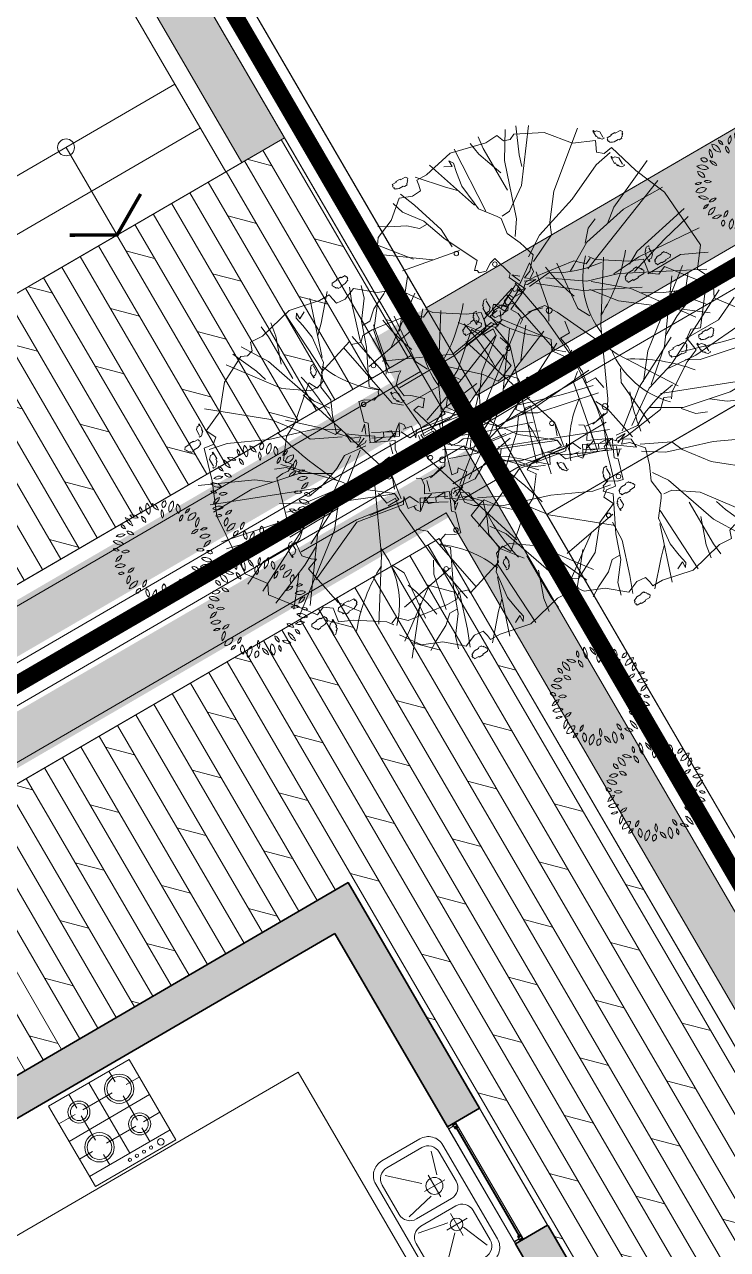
# Model space of a CAD drawing. Header units: millimetres. Extents: x 567980 to 569372, y 2065777 to 2066674.
# Drawn here: x 568908.34 to 568912.49, y 2066302.29 to 2066309.54 of the extents above; entities that cross this region are included whole.
import ezdxf

# ---------------------------------------------------------------- set-up
doc = ezdxf.new("R2010")
doc.units = ezdxf.units.MM
doc.linetypes.add('CENTER', pattern=[3, 1.5, -0.5, 0.5, -0.5])
for name, color, linetype, lineweight in [('A-DIM', 251, 'Continuous', 15), ('A-HATCH', 251, 'Continuous', 5), ('A-TUONG', 255, 'Continuous', 35), ('boDnv', 54, 'Continuous', 25), ('E- CHU THICH', 162, 'Continuous', 13), ('E- RANH GIOI', 1, 'CENTER', 13), ('E- THAY', 9, 'Continuous', 20), ('E-Manh', 251, 'Continuous', 13), ('i_Cay', 114, 'Continuous', 13), ('i_Hatch', 250, 'Continuous', 13), ('i_ThietBi', 32, 'Continuous', 13), ('LD-CUA', 146, 'Continuous', 13), ('LD-THAY', 9, 'Continuous', 13)]:
    doc.layers.add(name, color=color, linetype=linetype, lineweight=lineweight)
doc.layers.add('ChiaLo', color=128, linetype='CENTER')
doc.layers.add('loKBT', color=42, linetype='Continuous')
pattern_1 = [(30.190698325, (726719.176714, 2040138.437115), (0.022953778313, 0.086819491251), [0.03175, -0.09525]), (120.190698325, (726719.19842, 2040138.43138), (-0.086819491251, 0.022953778313), [0.03175, -0.09525])]

# ---------------------------------------------------------------- blocks, each defined once
blk = doc.blocks.new('NEN')
at = {"layer": 'ChiaLo', "ltscale": 5}
for points in [[(223.5504, -81.784), (203.4352, -47.2097)], [(103.1772, -128.6781), (226.5941, -56.8745)]]:
    blk.add_lwpolyline(points, dxfattribs=at)
at = {"layer": 'loKBT'}
for points in [[(226.5941, -56.8745), (219.8664, -43.4232), (213.308, -41.4657), (203.4352, -47.2097), (213.4928, -64.4968)], [(203.4352, -47.2097), (192.6307, -53.4957), (202.6883, -70.7828), (213.4928, -64.4968)], [(226.5941, -56.8745), (213.4928, -64.4968), (223.5504, -81.784), (231.2365, -77.3122), (233.3217, -70.3259)], [(213.4928, -64.4968), (202.6883, -70.7828), (212.7459, -88.0699), (223.5504, -81.784)]]:
    blk.add_lwpolyline(points, close=True, dxfattribs=at)
blk = doc.blocks.new('A$C395E768C')
at = {"layer": 'i_ThietBi'}
for p, q in [((-125, -65.8), (-125, 0)), ((0, -438.6), (0, 0)), ((125, -85.5), (125, 0)), ((-168.9, -109.6), (-250, -109.6)), ((100.9, -109.6), (-81.1, -109.6)), ((149.1, -109.6), (250, -109.6)), ((-125, -304.8), (-125, -153.5)), ((125, -285.1), (125, -133.8)), ((-250, -219.3), (250, -219.3)), ((-149.1, -328.9), (-250, -328.9)), ((-100.9, -328.9), (81.1, -328.9)), ((168.9, -328.9), (250, -328.9)), ((-125, -353.1), (-125, -438.6)), ((125, -372.8), (125, -438.6)), ((-250, -438.6), (250, -438.6))]:
    blk.add_line(p, q, dxfattribs=at)
blk.add_lwpolyline([(250, -500), (250, 0), (-250, 0), (-250, -500)], close=True, dxfattribs=at)
for centre, radius in [((-125, -109.6), 78.9), ((-125, -109.6), 65.8), ((125, -109.6), 59.2), ((125, -109.6), 46.1), ((125, -328.9), 78.9), ((125, -328.9), 65.8), ((-125, -328.9), 59.2), ((-125, -328.9), 46.1), ((-175.4, -469.3), 17.5), ((-114, -469.3), 8.77), ((-70.2, -469.3), 8.77), ((-26.3, -469.3), 8.77), ((17.5, -469.3), 8.77)]:
    blk.add_circle(centre, radius, dxfattribs=at)
blk = doc.blocks.new('CR')
at = {"layer": 'i_ThietBi', "ltscale": 0.5}
for p, q in [((7158371.4, 838004.4), (7158534.4, 837855.4)), ((7158637.4, 837855.4), (7158679.4, 837993.4)), ((7158592.4, 837879.4), (7158592.4, 837729.4)), ((7158371.4, 837721.4), (7158545.4, 837763.4)), ((7158525.4, 837805.4), (7158664.4, 837805.4)), ((7158550.4, 837577.4), (7158368.4, 837611.4)), ((7158591.4, 837616.4), (7158591.4, 837466.4)), ((7158524.4, 837542.4), (7158663.4, 837542.4)), ((7158556.4, 837505.4), (7158379.4, 837322.4)), ((7158618.4, 837507.4), (7158685.4, 837345.4))]:
    blk.add_line(p, q, dxfattribs=at)
for points in [[(7158297.4, 837989.4), (7158297.4, 837347, 0.414214), (7158397.4, 837247), (7158657.4, 837247, 0.414214), (7158757.4, 837347), (7158757.4, 837989.4, 0.414214), (7158657.4, 838089.4), (7158397.4, 838089.4, 0.414214)], [(7158327.4, 837964.4), (7158327.4, 837764.4, 0.414214), (7158402.4, 837689.4), (7158642.4, 837689.4, 0.414214), (7158717.4, 837764.4), (7158717.4, 837964.4, 0.414214), (7158642.4, 838039.4), (7158402.4, 838039.4, 0.414214)], [(7158327.4, 837564.4, -0.414214), (7158402.4, 837639.4), (7158642.4, 837639.4, -0.414214), (7158717.4, 837564.4), (7158717.4, 837364.4, -0.414214), (7158642.4, 837289.4), (7158402.4, 837289.4, -0.414214), (7158327.4, 837364.4)]]:
    blk.add_lwpolyline(points, format="xyb", close=True, dxfattribs=at)
for centre, radius in [((7158592.4, 837805.4), 50), ((7158591.4, 837542.4), 37.5)]:
    blk.add_circle(centre, radius, dxfattribs=at)
blk = doc.blocks.new('SFFSF')
h = blk.add_hatch(color=250)
h.paths.add_polyline_path([(339646.8, 104917.2), (339646.8, 104891.8), (339678.5, 104891.8), (339678.5, 104898.5), (339675.3, 104898.5, 1), (339675.3, 104897.3), (339677.3, 104897.3), (339677.3, 104893), (339663.4, 104893), (339663.4, 104916), (339677.3, 104916), (339677.3, 104911.7), (339675.3, 104911.7, 1), (339675.3, 104910.5), (339678.5, 104910.5), (339678.5, 104917.2)])
h.paths.add_polyline_path([(339648, 104916), (339662.2, 104916), (339662.2, 104893), (339648, 104893)], flags=16)
blk.add_lwpolyline([(339663.4, 104893), (339663.4, 104916), (339677.3, 104916), (339677.3, 104911.7), (339675.3, 104911.7, 1), (339675.3, 104910.5), (339678.5, 104910.5), (339678.5, 104917.2), (339646.8, 104917.2), (339646.8, 104891.8), (339678.5, 104891.8), (339678.5, 104898.5), (339675.3, 104898.5, 1), (339675.3, 104897.3), (339677.3, 104897.3), (339677.3, 104893)], format="xyb", close=True)
blk.add_lwpolyline([(339662.2, 104893), (339662.2, 104916), (339648, 104916), (339648, 104893)], close=True)
blk = doc.blocks.new('DDDDA')
blk.add_hatch(color=250).paths.add_polyline_path([(339343.8, 104970.9), (339343.8, 104969.3), (339332.6, 104969.3), (339332.6, 104958.1), (339343.8, 104958.1), (339343.8, 104956.6, 0.240391), (339346.5, 104960.7), (339335.6, 104960.7), (339335.6, 104966.7), (339346.5, 104966.7, 0.240391)])
blk.add_lwpolyline([(339343.8, 104970.9), (339343.8, 104969.3), (339332.6, 104969.3), (339332.6, 104958.1), (339343.8, 104958.1), (339343.8, 104956.6, 0.240391), (339346.5, 104960.7), (339335.6, 104960.7), (339335.6, 104966.7), (339346.5, 104966.7, 0.240391)], format="xyb", close=True)
blk = doc.blocks.new('*U496')
for points in [[(22.1, 21.5), (0, 21.5), (0, 27.7), (1.2, 27.7), (1.2, 22.7), (17.8, 22.7), (17.8, 63.1), (8.9, 63.1), (8.9, 71.6), (5.1, 74.3), (5.1, 83.1), (8.9, 85.8), (8.9, 93.1), (1.2, 93.1), (1.2, 89.3), (0, 89.3), (0, 94.3), (10.1, 94.3), (10.1, 93.1), (10.1, 91.1), (10.1, 82.5), (8.9, 82.5), (8.9, 84.3), (6.3, 82.5), (6.3, 74.9), (8.9, 73.1), (8.9, 74.9), (10.1, 74.9), (10.1, 64.3), (19, 64.3), (19, 22.7), (22.1, 22.7)], [(1044.6, 21.5), (1066.7, 21.5), (1066.7, 27.7), (1065.5, 27.7), (1065.5, 22.7), (1048.9, 22.7), (1048.9, 63.1), (1057.8, 63.1), (1057.8, 71.6), (1061.6, 74.3), (1061.6, 83.1), (1057.8, 85.8), (1057.8, 93.1), (1065.5, 93.1), (1065.5, 89.3), (1066.7, 89.3), (1066.7, 94.3), (1056.6, 94.3), (1056.6, 93.1), (1056.6, 91.1), (1056.6, 82.5), (1057.8, 82.5), (1057.8, 84.3), (1060.4, 82.5), (1060.4, 74.9), (1057.8, 73.1), (1057.8, 74.9), (1056.6, 74.9), (1056.6, 64.3), (1047.7, 64.3), (1047.7, 22.7), (1044.6, 22.7)]]:
    blk.add_hatch(color=250).paths.add_polyline_path(points)
for p, q in [((10.1, 94.3), (1056.6, 94.3)), ((22.1, 21.5), (1044.6, 21.5))]:
    blk.add_line(p, q)
for points in [[(8.9, 93.1), (8.9, 85.8), (5.1, 83.1), (5.1, 74.3), (8.9, 71.6), (8.9, 63.1), (17.8, 63.1), (17.8, 22.7), (1.2, 22.7), (1.2, 27.7), (0, 27.7), (0, 21.5), (22.1, 21.5), (22.1, 22.7), (19, 22.7), (19, 64.3), (10.1, 64.3), (10.1, 74.9), (8.9, 74.9), (8.9, 73.1), (6.3, 74.9), (6.3, 82.5), (8.9, 84.3), (8.9, 82.5), (10.1, 82.5), (10.1, 93.1), (10.1, 93.1), (10.1, 94.3), (0, 94.3), (0, 89.3), (1.2, 89.3), (1.2, 93.1), (8.9, 93.1)], [(1057.8, 93.1), (1057.8, 85.8), (1061.6, 83.1), (1061.6, 74.3), (1057.8, 71.6), (1057.8, 63.1), (1048.9, 63.1), (1048.9, 22.7), (1065.5, 22.7), (1065.5, 27.7), (1066.7, 27.7), (1066.7, 21.5), (1044.6, 21.5), (1044.6, 22.7), (1047.7, 22.7), (1047.7, 64.3), (1056.6, 64.3), (1056.6, 74.9), (1057.8, 74.9), (1057.8, 73.1), (1060.4, 74.9), (1060.4, 82.5), (1057.8, 84.3), (1057.8, 82.5), (1056.6, 82.5), (1056.6, 93.1), (1056.6, 93.1), (1056.6, 94.3), (1066.7, 94.3), (1066.7, 89.3), (1065.5, 89.3), (1065.5, 93.1), (1057.8, 93.1)]]:
    blk.add_lwpolyline(points)
blk.add_lwpolyline([(1030.7, 75.7), (36, 75.7), (36, 81.7), (1030.7, 81.7)], close=True)
at = {"xscale": -1, "rotation": 180}
blk.add_blockref('SFFSF', (-339634.7, 104983.2), dxfattribs=at)
blk.add_blockref('DDDDA', (-339299.6, -104885))
at = {"xscale": -1}
blk.add_blockref('DDDDA', (340366.2, -104885), dxfattribs=at)
at = {"rotation": 180}
blk.add_blockref('SFFSF', (340701.3, 104983.2), dxfattribs=at)
blk = doc.blocks.new('TANG 1 BT1')
at = {"layer": 'A-HATCH'}
h = blk.add_hatch(color=256, dxfattribs=at)
h.dxf.hatch_style = 1
h.paths.add_polyline_path([(7158834.4, 839216.9), (7158834.4, 837891.9), (7159054.4, 837891.9), (7159054.4, 839436.9), (7153914.4, 839436.9), (7153914.4, 839216.9)])
h.paths.add_polyline_path([(7150554.4, 839436.9), (7150554.3, 838368.7), (7150774.3, 838368.7), (7150774.4, 839216.9), (7151514.4, 839216.9), (7151514.4, 839436.9)])
h.paths.add_polyline_path([(7150774.3, 836568.7), (7150554.3, 836568.7), (7150554.4, 835616.9), (7151104.3, 835616.9), (7151104.3, 835319.5), (7151324.3, 835319.5), (7151324.3, 835616.9), (7152824.3, 835616.9), (7152824.3, 833426.9), (7152714.3, 833426.9), (7152714.3, 833316.9), (7152934.3, 833316.9), (7152934.3, 835726.9), (7150774.4, 835726.9)])
h.paths.add_polyline_path([(7151324.3, 834519.5), (7151104.3, 834519.5), (7151104.3, 832826.9), (7151324.3, 832826.9), (7151324.3, 833316.9), (7151914.3, 833316.9), (7151914.3, 833426.9), (7151324.3, 833426.9)])
h.paths.add_polyline_path([(7158834.4, 835616.9), (7158834.4, 834616.9), (7159054.4, 834616.9), (7159054.4, 835946.9), (7159054.4, 837091.9), (7158834.4, 837091.9), (7158834.4, 836041.9), (7158234.4, 836041.9), (7158234.4, 835726.9), (7156074.4, 835726.9), (7156074.4, 835616.9)])
h.paths.add_polyline_path([(7158834.4, 835726.9), (7158289.4, 835726.9), (7158289.4, 835986.9), (7158834.4, 835986.9)], flags=16)
h.paths.add_polyline_path([(7158434.4, 831596.9), (7158434.4, 831391.9), (7158834.4, 831391.9), (7158834.4, 827616.9), (7158354.3, 827616.9), (7158354.3, 827396.9), (7159054.4, 827396.9), (7159054.4, 832816.9), (7158834.4, 832816.9), (7158834.4, 831816.9), (7156074.4, 831816.9), (7156074.4, 831596.9)])
h.paths.add_polyline_path([(7158834.4, 831596.9), (7158834.4, 831446.9), (7158489.4, 831446.9), (7158489.4, 831596.9)], flags=16)
h.paths.add_polyline_path([(7152934.3, 831706.9), (7152934.3, 831816.9), (7151324.3, 831816.9), (7151324.3, 831926.9), (7151104.3, 831926.9), (7151104.3, 831816.9), (7150554.4, 831816.9), (7150554.4, 830866.9), (7150774.4, 830866.9), (7150774.4, 831706.9)])
h.paths.add_polyline_path([(7150554.4, 828526.9), (7150774.4, 828526.9), (7150774.4, 830066.9), (7150554.4, 830066.9)])
h.paths.add_polyline_path([(7151704.4, 827396.9), (7152404.2, 827396.9), (7152404.2, 827616.9), (7150774.4, 827616.9), (7150774.4, 827726.9), (7150554.4, 827726.9), (7150554.4, 827616.9), (7150554.4, 827396.9), (7151404.4, 827396.9), (7151404.4, 827396.9)])
h.paths.add_polyline_path([(7154604.6, 827616.9), (7154604.6, 827396.9), (7155304.4, 827396.9), (7155304.4, 827396.9), (7155604.4, 827396.9), (7156654.4, 827396.9), (7156654.4, 827616.9)])
h.paths.add_polyline_path([(7150304.3, 831816.9), (7150304.3, 831196.9), (7150554.3, 831196.9), (7150554.3, 831306.9), (7150414.3, 831306.9), (7150414.3, 831706.9), (7150554.3, 831706.9), (7150554.3, 831816.9)])
h.paths.add_polyline_path([(7150304.3, 836228.5), (7150304.3, 835616.9), (7150554.3, 835616.9), (7150554.3, 835726.9), (7150414.3, 835726.9), (7150414.3, 836118.5), (7150554.4, 836118.5), (7150554.4, 836228.5)])
at = {"layer": 'A-TUONG'}
for p, q in [((7159054.4, 839436.9), (7153914.4, 839436.9)), ((7159054.4, 837891.9), (7159054.4, 839436.9)), ((7158834.4, 839216.9), (7153914.4, 839216.9)), ((7158834.4, 837891.9), (7158834.4, 839216.9)), ((7158834.4, 837891.9), (7159054.4, 837891.9)), ((7158834.4, 837091.9), (7159054.4, 837091.9)), ((7158834.4, 836041.9), (7158834.4, 837091.9)), ((7159054.4, 835836.9), (7159054.4, 837086.9))]:
    blk.add_line(p, q, dxfattribs=at)
at = {"layer": 'E- THAY'}
blk.add_lwpolyline([(7158834.4, 837891.9), (7159054.4, 837891.9), (7159054.4, 837091.9), (7158834.4, 837091.9)], close=True, dxfattribs=at)
at = {"layer": 'i_ThietBi', "ltscale": 0.5}
for p, q in [((7158234.4, 838616.9), (7156074.4, 838616.9)), ((7158234.4, 836326.9), (7158234.4, 838616.9))]:
    blk.add_line(p, q, dxfattribs=at)
at = {"layer": 'A-TUONG'}
blk.add_blockref('CR', (0, -176.3), dxfattribs=at)
at = {"layer": 'i_ThietBi', "ltscale": 0.5, "xscale": -1.100000000000001, "yscale": 1.100000000000001, "zscale": 1.1}
blk.add_blockref('A$C395E768C', (7157132.2, 839184.5), dxfattribs=at)
at = {"layer": 'LD-CUA', "xscale": 0.7500000000001072, "yscale": 0.7500000000001072, "zscale": 0.7500000000001072, "rotation": 270}
blk.add_blockref('*U496', (7158818.3, 837891.9), dxfattribs=at)
blk = doc.blocks.new('mb-cay40')
at = {"color": 0, "linetype": 'ByBlock'}
for centre, radius, start, end in [((-300, 710), 100, 149.4737, 231.7586), ((-448, 683), 100, 329.4737, 51.7586), ((-231, 779), 98.1, 192.306, 259.6849), ((-344, 662), 98.1, 12.306, 79.6849), ((-136, 737), 62.9, 125.4093, 202.7101), ((-231, 764), 62.9, 305.4093, 22.7101), ((16, 684), 137, 133.8117, 194.3077), ((-211, 749), 137, 313.8117, 14.3077), ((113, 711), 137, 163.4642, 212.7906), ((-134, 676), 137, 343.4642, 32.7906), ((-542, 597), 98.1, 183.3189, 263.1904), ((-651, 494), 98.1, 3.3189, 83.1904), ((-554, 556), 69.9, 25.4537, 116.6852), ((-522, 648), 69.9, 205.4537, 296.6852), ((-427, 694), 54.1, 146.8151, 244.0193), ((-496, 675), 54.1, 326.8151, 64.0193), ((-390, 597), 66.9, 168.8066, 257.6391), ((-470, 545), 66.9, 348.8066, 77.6391), ((-148, 638), 79.7, 145.5248, 220.8327), ((-273, 631), 79.7, 325.5248, 40.8327), ((49, 562), 68.8, 103.8914, 198.9039), ((-33, 607), 68.8, 283.8914, 18.9039), ((138, 616), 80.6, 104.1004, 168.465), ((40, 710), 80.6, 284.1004, 348.465), ((230, 506), 141, 100.3005, 160.4476), ((72, 692), 141, 280.3005, 340.4476), ((260, 521), 76.9, 122.5817, 207.18), ((150, 551), 76.9, 302.5817, 27.18), ((-654, 503), 44.2, 163.4933, 274.4697), ((-693, 471), 44.2, 343.4933, 94.4697), ((213, 369), 79.6, 86.0282, 161.3698), ((143, 474), 79.6, 266.0282, 341.3698), ((300, 426), 53.5, 59.9815, 155.6676), ((278, 494), 53.5, 239.9815, 335.6676), ((-743, 226), 96, 30.9482, 110.5784), ((-695, 365), 96, 210.9482, 290.5784), ((-680, 301), 102, 69.7201, 135.6489), ((-718, 468), 102, 249.7201, 315.6489), ((-620, 357), 75.8, 22.5723, 98.3335), ((-561, 461), 75.8, 202.5723, 278.3335), ((320, 284), 110, 64.7353, 140.5781), ((282, 453), 110, 244.7353, 320.5781), ((359, 242), 79.1, 90.2529, 173.5221), ((280, 330), 79.1, 270.2529, 353.5221), ((-767, 152), 75.6, 44.2576, 108.5927), ((-736, 277), 75.6, 224.2576, 288.5927), ((-787, 176), 111, 280.8762, 345.4479), ((-659, 40), 111, 100.8762, 165.4479), ((-638, 119), 83.9, 60.5095, 129.292), ((-649, 257), 83.9, 240.5095, 309.292), ((243, 141), 78, 58.8748, 131.2135), ((232, 267), 78, 238.8748, 311.2135), ((344, 142), 53.6, 28.1981, 112.1918), ((371, 217), 53.6, 208.1981, 292.1918), ((-690, -39), 87.4, 54.9745, 151.3792), ((-716, 74), 87.4, 234.9745, 331.3792), ((159, -75), 77.3, 28.8072, 103.9199), ((208, 37), 77.3, 208.8072, 283.9199), ((314, -59), 90.4, 71.3712, 141.7535), ((272, 83), 90.4, 251.3712, 321.7535), ((293, 25), 97.6, 29.1952, 106.7189), ((350, 166), 97.6, 209.1952, 286.7189), ((-675, -123), 70, 71.8192, 140.0818), ((-707, -12), 70, 251.8192, 320.0818), ((-557, -163), 78, 113.4753, 203.456), ((-660, -123), 78, 293.4753, 23.456), ((-617, 21), 75, 267.1724, 337.2365), ((-551, -83), 75, 87.1724, 157.2365), ((-342, -221), 95.9, 122.8873, 186.7253), ((-489, -152), 95.9, 302.8873, 6.7253), ((-19, -211), 70.3, 353.65, 74.6514), ((70, -151), 70.3, 173.65, 254.6514), ((133, -213), 116, 6.5487, 76.8911), ((275, -87), 116, 186.5487, 256.8911), ((243, -118), 50.7, 359.2557, 87.6287), ((296, -68), 50.7, 179.2557, 267.6287), ((-605, -147), 107, 271.6328, 352.0268), ((-496, -269), 107, 91.6328, 172.0268), ((-473, -294), 49.3, 76.5419, 193.4774), ((-509, -257), 49.3, 256.5419, 13.4774), ((-314, -281), 91.1, 159.117, 230.3606), ((-457, -318), 91.1, 339.117, 50.3606), ((-220, -348), 109, 122.117, 201.7275), ((-379, -297), 109, 302.117, 21.7275), ((-133, -236), 75.4, 148.7877, 221.5977), ((-253, -247), 75.4, 328.7877, 41.5977), ((-160, -372), 84.6, 5.3196, 80.419), ((-61, -281), 84.6, 185.3196, 260.419), ((100, -278), 148, 165.2071, 218.3217), ((-159, -332), 148, 345.2071, 38.3217), ((110, -276), 64.3, 156.7754, 231.288), ((11, -301), 64.3, 336.7754, 51.288), ((113, -290), 96.7, 38.6962, 106.2415), ((162, -137), 96.7, 218.6962, 286.2415), ((-170, -364), 62.5, 129.7475, 206.0709), ((-267, -343), 62.5, 309.7475, 26.0709)]:
    blk.add_arc(centre, radius, start, end, dxfattribs=at)
blk = doc.blocks.new('mb-cay34')
for p, q in [((-76, 813.4), (254.5, 836.2)), ((117.7, 535.9), (49.4, 859)), ((136.7, 687.9), (95, 855.2)), ((148.1, 528.3), (174.7, 874.2)), ((246.9, 722.1), (307.7, 851.4)), ((254.5, 836.2), (357, 760.1)), ((-456.3, 782.7), (-468.4, 774.6)), ((-468.4, 746.2), (-468.4, 774.6)), ((-456.3, 782.7), (-452.2, 778.7)), ((-452.2, 778.7), (-448.2, 778.7)), ((-448.2, 778.7), (-448.2, 774.6)), ((-448.2, 774.6), (-444.1, 774.6)), ((-444.1, 774.6), (-440, 770.6)), ((-440, 770.6), (-436, 770.6)), ((-436, 770.6), (-436, 766.5)), ((-436, 766.5), (-431.9, 762.5)), ((-431.9, 762.5), (-427.9, 762.5)), ((-427.9, 762.5), (-427.9, 746.2)), ((-140.5, 547.3), (-262.1, 817.2)), ((-246.9, 741.1), (-76, 813.4)), ((68.4, 269.9), (-144.3, 813.4)), ((-106.4, 585.3), (-102.6, 817.2)), ((170.9, 395.3), (379.8, 802)), ((357, 760.1), (410.2, 786.7)), ((372.2, 547.3), (467.2, 775.3)), ((410.2, 786.7), (626.7, 619.5)), ((-472.5, 721.9), (-472.5, 746.2)), ((-472.5, 746.2), (-468.4, 746.2)), ((-468.4, 721.9), (-472.5, 721.9)), ((-468.4, 697.5), (-468.4, 721.9)), ((-436, 709.7), (-440, 701.6)), ((-440, 701.6), (-440, 697.5)), ((-431.9, 717.8), (-436, 709.7)), ((-427.9, 746.2), (-431.9, 742.2)), ((-431.9, 742.2), (-431.9, 717.8)), ((-414, 691.7), (-246.9, 741.1)), ((-349.1, 697.8), (-363.7, 683.2)), ((-310.2, 697.8), (-349.1, 697.8)), ((-305.3, 702.7), (-300.4, 702.7)), ((-300.4, 702.7), (-300.4, 688.1)), ((246.9, 524.5), (246.9, 722.1)), ((292.5, 323.1), (584.9, 703.1)), ((459.6, 646.1), (539.4, 710.7)), ((-536.1, 655.6), (-536.1, 651.5)), ((-528, 655.6), (-536.1, 655.6)), ((-503.7, 651.5), (-536.1, 651.5)), ((-535.6, 528.3), (-486.2, 638.5)), ((-515.8, 680), (-528, 667.8)), ((-528, 667.8), (-528, 655.6)), ((-483.4, 680), (-515.8, 680)), ((-503.7, 655.6), (-503.7, 651.5)), ((-491.5, 655.6), (-503.7, 655.6)), ((-487.5, 659.7), (-491.5, 659.7)), ((-491.5, 659.7), (-491.5, 655.6)), ((-483.4, 663.7), (-487.5, 663.7)), ((-487.5, 663.7), (-487.5, 659.7)), ((-486.2, 638.5), (-433, 611.9)), ((-475.3, 671.8), (-483.4, 663.7)), ((-479.3, 684), (-475.3, 684)), ((-475.3, 684), (-475.3, 671.8)), ((-460.3, 697.5), (-468.4, 697.5)), ((-460.3, 693.5), (-460.3, 697.5)), ((-448.2, 693.5), (-460.3, 693.5)), ((-448.2, 697.5), (-448.2, 693.5)), ((-440, 697.5), (-448.2, 697.5)), ((-433, 611.9), (-406.4, 642.3)), ((-406.4, 642.3), (-414, 691.7)), ((-376, 577.7), (-395, 672.7)), ((-373.4, 668.6), (-373.4, 663.7)), ((-363.7, 668.6), (-373.4, 668.6)), ((-334.5, 663.7), (-373.4, 663.7)), ((-363.7, 683.2), (-363.7, 668.6)), ((-334.5, 668.6), (-334.5, 663.7)), ((-319.9, 668.6), (-334.5, 668.6)), ((-319.9, 673.5), (-319.9, 668.6)), ((-315, 673.5), (-319.9, 673.5)), ((-315, 678.3), (-315, 673.5)), ((-310.2, 678.3), (-315, 678.3)), ((-300.4, 688.1), (-310.2, 678.3)), ((201.3, 471.3), (136.7, 687.9)), ((395, 596.7), (459.6, 646.1)), ((649.8, 615.8), (649.8, 640.2)), ((649.8, 640.2), (653.8, 640.2)), ((666, 676.7), (653.8, 668.6)), ((653.8, 640.2), (653.8, 668.6)), ((666, 676.7), (670, 672.6)), ((670, 672.6), (674.1, 672.6)), ((674.1, 672.6), (674.1, 668.6)), ((674.1, 668.6), (678.2, 668.6)), ((678.2, 668.6), (682.2, 664.5)), ((682.2, 664.5), (686.3, 664.5)), ((686.3, 664.5), (686.3, 660.5)), ((686.3, 660.5), (690.3, 656.4)), ((690.3, 656.4), (694.4, 656.4)), ((694.4, 640.2), (690.3, 636.1)), ((690.3, 636.1), (690.3, 611.8)), ((694.4, 656.4), (694.4, 640.2)), ((-368.4, 319.3), (-588.7, 589.1)), ((-284.9, 380.1), (-376, 577.7)), ((-53.2, 334.5), (-106.4, 585.3)), ((269.7, 410.5), (566, 627.1)), ((626.7, 619.5), (607.7, 573.9)), ((607.7, 573.9), (638.1, 532.1)), ((653.8, 615.8), (649.8, 615.8)), ((653.8, 591.5), (653.8, 615.8)), ((661.9, 591.5), (653.8, 591.5)), ((661.9, 587.4), (661.9, 591.5)), ((674.1, 587.4), (661.9, 587.4)), ((682.2, 591.5), (674.1, 591.5)), ((674.1, 591.5), (674.1, 587.4)), ((686.3, 603.6), (682.2, 595.5)), ((682.2, 595.5), (682.2, 591.5)), ((690.3, 611.8), (686.3, 603.6)), ((713, 596.7), (698.4, 582.1)), ((698.4, 582.1), (698.4, 567.5)), ((751.9, 596.7), (713, 596.7)), ((747, 572.4), (742.2, 572.4)), ((742.2, 572.4), (742.2, 567.5)), ((751.9, 577.3), (747, 577.3)), ((747, 577.3), (747, 572.4)), ((761.6, 587), (751.9, 577.3)), ((756.8, 601.6), (761.6, 601.6)), ((761.6, 601.6), (761.6, 587)), ((-657.1, 429.5), (-535.6, 528.3)), ((-83.6, 475.1), (-140.5, 547.3)), ((155.7, 467.5), (117.7, 535.9)), ((159.5, 372.5), (148.1, 528.3)), ((315.3, 444.7), (372.2, 547.3)), ((638.1, 532.1), (714.1, 543.5)), ((664.4, 517.2), (649.8, 507.4)), ((664.4, 517.2), (669.3, 512.3)), ((669.3, 512.3), (674.2, 512.3)), ((674.2, 512.3), (674.2, 507.4)), ((698.4, 567.5), (688.6, 567.5)), ((688.6, 567.5), (688.6, 562.7)), ((727.6, 562.7), (688.6, 562.7)), ((714.1, 543.5), (744.5, 471.3)), ((742.2, 567.5), (727.6, 567.5)), ((727.6, 567.5), (727.6, 562.7)), ((151.9, 190), (292.5, 463.7)), ((645, 444.1), (645, 473.4)), ((645, 473.4), (649.8, 473.4)), ((649.8, 444.1), (645, 444.1)), ((649.8, 473.4), (649.8, 507.4)), ((649.8, 414.9), (649.8, 444.1)), ((674.2, 507.4), (679, 507.4)), ((679, 507.4), (683.9, 502.6)), ((683.9, 502.6), (688.8, 502.6)), ((688.8, 502.6), (688.8, 497.7)), ((688.8, 497.7), (693.6, 492.8)), ((693.6, 492.8), (698.5, 492.8)), ((698.5, 473.4), (693.6, 468.5)), ((693.6, 468.5), (693.6, 439.3)), ((698.5, 492.8), (698.5, 473.4)), ((744.5, 471.3), (839.4, 326.9)), ((-729.3, 288.9), (-657.1, 429.5)), ((-114, 376.3), (-136.7, 433.3)), ((121.5, 231.8), (170.9, 395.3)), ((132.9, 250.8), (269.7, 410.5)), ((659.6, 414.9), (649.8, 414.9)), ((659.6, 410.1), (659.6, 414.9)), ((674.2, 410.1), (659.6, 410.1)), ((683.9, 414.9), (674.2, 414.9)), ((674.2, 414.9), (674.2, 410.1)), ((688.8, 429.5), (683.9, 419.8)), ((683.9, 419.8), (683.9, 414.9)), ((693.6, 439.3), (688.8, 429.5)), ((-622.9, 258.4), (-759.7, 319.3)), ((-478.6, 190), (-729.3, 376.3)), ((-239.3, 220.4), (-368.4, 319.3)), ((-208.9, 140.6), (-284.9, 380.1)), ((-53.2, 323.1), (-114, 376.3)), ((15.2, 216.6), (-53.2, 334.5)), ((60.8, 262.2), (76, 345.9)), ((167.1, 224.2), (292.5, 323.1)), ((528, 178.6), (828, 368.7)), ((839.4, 326.9), (869.8, 304.1)), ((-634.3, 178.6), (-771.1, 262.2)), ((-714.1, 258.4), (-729.3, 288.9)), ((-725.5, 224.2), (-714.1, 258.4)), ((-562.2, 239.4), (-622.9, 258.4)), ((45.6, 212.8), (60.8, 262.2)), ((858.4, 307.9), (843.2, 273.7)), ((843.2, 273.7), (888.8, 228)), ((-767.3, 209), (-725.5, 224.2)), ((-763.5, 140.6), (-767.3, 209)), ((-178.5, 193.8), (-239.3, 220.4)), ((-106.4, 45.6), (-178.5, 193.8)), ((0, 57), (121.5, 231.8)), ((34.2, 182.4), (15.2, 216.6)), ((22.8, 152), (45.6, 212.8)), ((888.8, 228), (919.2, 11.4)), ((-809.1, -45.6), (-763.5, 140.6)), ((-588.7, 129.2), (-729.3, 79.8)), ((-341.9, 79.8), (-634.3, 178.6)), ((-395, 68.4), (-478.6, 190)), ((-140.5, 34.2), (-208.9, 140.6)), ((-15.2, 83.6), (22.8, 152)), ((0, 0), (151.9, 190)), ((182.3, 19), (528, 178.6)), ((600.1, 155.8), (664.7, 121.6)), ((664.7, 121.6), (923, 144.4)), ((-744.5, 114), (-809.1, 121.6)), ((-729.3, 79.8), (-801.5, 68.4)), ((-493.8, 114), (-744.5, 114)), ((-391.2, 22.8), (-395, 68.4)), ((-265.9, 26.6), (-341.9, 79.8)), ((-3.8, -38), (-15.2, 83.6)), ((-402.6, 0), (-486.2, -64.6)), ((-383.6, 11.4), (-402.6, 0)), ((-300.1, 0), (-383.6, 11.4)), ((-224.1, 34.2), (-300.1, 0)), ((-136.7, 60.8), (-224.1, 34.2)), ((-72.2, 3.8), (-136.7, 60.8)), ((-110.2, 22.8), (-60.8, 19)), ((-41.8, -72.2), (-110.2, 22.8)), ((-57, -38), (-72.2, 3.8)), ((-60.8, 19), (-38, -15.2)), ((-41.8, -49.4), (-19, 7.6)), ((-19, 7.6), (-19, -41.8)), ((121.5, -19), (182.3, 19)), ((243.1, 30.4), (307.7, 19)), ((307.7, 19), (307.7, -34.2)), ((748.3, -7.6), (938.2, 30.4)), ((919.2, 11.4), (919.2, -45.6)), ((-455.8, -38), (-816.6, -19)), ((-774.9, -209), (-809.1, -45.6)), ((-755.9, -57), (-778.7, -72.2)), ((-706.5, -68.4), (-755.9, -57)), ((-103.7, -87.2), (-75.9, -55.7)), ((-38, -15.2), (-57, -38)), ((-19, -41.8), (-26.6, -53.2)), ((-7.5, -60.8), (49.5, -182.4)), ((106.4, -114), (121.5, -19)), ((110.2, -91.2), (125.3, -34.2)), ((307.7, -34.2), (368.4, -22.8)), ((368.4, -22.8), (714.1, -53.2)), ((501.4, -45.6), (539.4, -91.2)), ((683.7, -41.8), (748.3, -7.6)), ((714.1, -53.2), (942, -95)), ((919.2, -45.6), (892.6, -72.2)), ((-512.8, -72.2), (-809.1, -171)), ((-778.7, -72.2), (-744.5, -72.2)), ((-744.5, -72.2), (-763.5, -110.2)), ((-630.5, -79.8), (-706.5, -68.4)), ((-622.9, -110.2), (-668.5, -155.8)), ((-524.2, -68.4), (-630.5, -79.8)), ((-486.2, -64.6), (-524.2, -68.4)), ((-114, -91.2), (-220.3, -121.6)), ((-220.3, -121.6), (-212.7, -152)), ((-98.8, -106.4), (-114, -91.2)), ((-55.3, -66.2), (-103.7, -87.2)), ((-7.6, -64.6), (-98.8, -106.4)), ((-49.8, -64.2), (-23.2, -102.2)), ((-47.9, -97.4), (20.4, -226.6)), ((-23.2, -102.2), (3.4, -87)), ((-22.8, -83.6), (41.8, -212.8)), ((3.4, -87), (3.4, -140.2)), ((117.7, -152), (110.2, -91.2)), ((539.4, -91.2), (915.4, -163.4)), ((926.8, -121.6), (862.2, -326.9)), ((892.6, -72.2), (907.8, -121.6)), ((907.8, -121.6), (926.8, -121.6)), ((-668.5, -155.8), (-793.9, -266.1)), ((-212.7, -152), (-186.1, -193.8)), ((3.4, -140.2), (-19.4, -151.6)), ((-19.4, -151.6), (-4.2, -189.7)), ((-4.2, -189.7), (33.8, -189.7)), ((33.8, -189.7), (3.4, -216.3)), ((30.4, -152), (15.2, -201.4)), ((45.6, -152), (102.6, -136.8)), ((49.5, -182.4), (87.5, -159.6)), ((87.5, -159.6), (125.5, -155.8)), ((125.5, -155.8), (140.7, -178.6)), ((-774.9, -266.1), (-774.9, -209)), ((-258.3, -205.2), (-444.4, -296.5)), ((-220.3, -243.2), (-258.3, -205.2)), ((-212.7, -231.8), (-220.3, -243.2)), ((-197.5, -228), (-212.7, -231.8)), ((-186.1, -193.8), (-197.5, -228)), ((3.4, -216.3), (-19.4, -246.7)), ((-19.4, -246.7), (-0.4, -261.9)), ((41.8, -212.8), (-15.2, -243.2)), ((19, -247), (26.6, -292.7)), ((26.6, -231.8), (76, -254.6)), ((-807.4, -302.2), (-819.6, -310.3)), ((-819.6, -338.7), (-819.6, -310.3)), ((-807.4, -302.2), (-803.3, -306.3)), ((-803.3, -306.3), (-799.3, -306.3)), ((-799.3, -306.3), (-799.3, -310.3)), ((-799.3, -310.3), (-795.2, -310.3)), ((-795.2, -310.3), (-791.2, -314.4)), ((-791.2, -314.4), (-787.1, -314.4)), ((-787.1, -314.4), (-787.1, -318.4)), ((-748.3, -269.9), (-774.9, -266.1)), ((-717.9, -277.5), (-748.3, -269.9)), ((-714.1, -326.9), (-717.9, -277.5)), ((-490, -285.1), (-668.5, -342.1)), ((-444.4, -296.5), (-573.6, -342.1)), ((-383.6, -281.3), (-490, -285.1)), ((-349.4, -258.4), (-406.4, -566.3)), ((-0.4, -261.9), (22.4, -261.9)), ((26.6, -292.7), (91.2, -281.3)), ((91.2, -281.3), (57, -304.1)), ((57, -304.1), (98.8, -558.7)), ((76, -254.6), (72.2, -311.7)), ((72.2, -292.7), (110.2, -554.9)), ((72.2, -311.7), (83.6, -391.5)), ((87.4, -300.3), (136.7, -292.7)), ((91.2, -311.7), (129.1, -315.5)), ((91.2, -376.3), (91.2, -311.7)), ((129.1, -315.5), (254.5, -475.1)), ((136.7, -292.7), (208.9, -281.3)), ((148.1, -304.1), (212.7, -281.3)), ((212.7, -281.3), (809.1, -467.5)), ((-823.6, -338.7), (-819.6, -338.7)), ((-823.6, -363.1), (-823.6, -338.7)), ((-819.6, -363.1), (-823.6, -363.1)), ((-819.6, -387.4), (-819.6, -363.1)), ((-787.1, -375.3), (-791.2, -383.4)), ((-787.1, -318.4), (-783.1, -322.5)), ((-783.1, -367.1), (-787.1, -375.3)), ((-783.1, -322.5), (-779, -322.5)), ((-779, -338.7), (-783.1, -342.8)), ((-783.1, -342.8), (-783.1, -367.1)), ((-779, -322.5), (-779, -338.7)), ((-668.5, -342.1), (-755.9, -376.3)), ((-740.7, -391.5), (-714.1, -326.9)), ((-573.6, -342.1), (-668.5, -414.3)), ((-550.8, -380.1), (-596.3, -429.5)), ((-550.8, -334.5), (-550.8, -380.1)), ((129.1, -319.3), (155.7, -387.7)), ((816.6, -342.1), (801.5, -387.7)), ((862.2, -326.9), (816.6, -342.1)), ((856.9, -371.4), (856.9, -375.5)), ((865, -371.4), (856.9, -371.4)), ((889.3, -375.5), (856.9, -375.5)), ((877.1, -347.1), (865, -359.3)), ((865, -359.3), (865, -371.4)), ((909.6, -347.1), (877.1, -347.1)), ((889.3, -371.4), (889.3, -375.5)), ((901.5, -371.4), (889.3, -371.4)), ((901.5, -367.4), (901.5, -371.4)), ((905.5, -367.4), (901.5, -367.4)), ((905.5, -363.3), (905.5, -367.4)), ((909.6, -363.3), (905.5, -363.3)), ((917.7, -355.2), (909.6, -363.3)), ((913.6, -343), (917.7, -343)), ((917.7, -343), (917.7, -355.2)), ((-811.5, -387.4), (-819.6, -387.4)), ((-811.5, -391.5), (-811.5, -387.4)), ((-799.3, -391.5), (-811.5, -391.5)), ((-799.3, -387.4), (-799.3, -391.5)), ((-791.2, -387.4), (-799.3, -387.4)), ((-791.2, -383.4), (-791.2, -387.4)), ((-660.9, -486.5), (-740.7, -391.5)), ((-668.5, -414.3), (-733.1, -433.3)), ((-596.3, -429.5), (-638.1, -513.1)), ((-376, -402.9), (-558.4, -653.7)), ((83.6, -391.5), (95, -482.7)), ((155.7, -387.7), (235.5, -585.3)), ((554.6, -387.7), (547, -425.7)), ((547, -425.7), (615.3, -475.1)), ((847, -410.5), (702.7, -577.7)), ((801.5, -387.7), (847, -410.5)), ((-619.1, -589.1), (-660.9, -486.5)), ((-429.2, -486.5), (-653.3, -665.1)), ((254.5, -475.1), (322.9, -524.5)), ((615.3, -475.1), (740.7, -611.9)), ((-638.1, -513.1), (-668.5, -562.5)), ((98.8, -558.7), (-53.2, -893.2)), ((110.2, -554.9), (110.2, -885.6)), ((292.5, -528.3), (319.1, -737.3)), ((322.9, -524.5), (554.6, -748.7)), ((-516.6, -661.3), (-619.1, -589.1)), ((208.9, -608.1), (205.1, -897)), ((235.5, -589.1), (208.9, -608.1)), ((235.5, -585.3), (326.7, -847.6)), ((702.7, -577.7), (664.7, -649.9)), ((524.2, -695.5), (505.2, -733.5)), ((566, -725.9), (524.2, -695.5)), ((664.7, -649.9), (566, -725.9)), ((319.1, -737.3), (383.6, -855.2)), ((505.2, -733.5), (509, -763.9)), ((-212.7, -851.4), (-315.3, -771.5)), ((224.1, -802), (174.7, -855.2)), ((246.9, -821), (224.1, -802)), ((505.2, -802), (246.9, -878)), ((262.1, -832.4), (246.9, -821)), ((509, -763.9), (505.2, -802)), ((15.2, -897), (-212.7, -851.4)), ((38, -836.2), (15.2, -897)), ((53.2, -859), (38, -836.2)), ((91.2, -893.2), (53.2, -859)), ((159.5, -885.6), (91.2, -893.2)), ((174.7, -855.2), (159.5, -885.6)), ((243.1, -847.6), (262.1, -832.4)), ((246.9, -878), (243.1, -847.6)), ((118.7, -933.8), (108.9, -933.8)), ((108.9, -933.8), (108.9, -938.7)), ((147.8, -938.7), (108.9, -938.7)), ((133.2, -904.6), (118.7, -919.2)), ((118.7, -919.2), (118.7, -933.8)), ((172.2, -904.6), (133.2, -904.6)), ((162.4, -933.8), (147.8, -933.8)), ((147.8, -933.8), (147.8, -938.7)), ((167.3, -928.9), (162.4, -928.9)), ((162.4, -928.9), (162.4, -933.8)), ((172.2, -924.1), (167.3, -924.1)), ((167.3, -924.1), (167.3, -928.9)), ((181.9, -914.3), (172.2, -924.1)), ((177, -899.7), (181.9, -899.7)), ((181.9, -899.7), (181.9, -914.3))]:
    blk.add_line(p, q)
for centre, radius in [((154.1, -13.1), 15.3), ((-194.7, -135.6), 11.7), ((-343.1, -280.4), 11.7), ((217.2, -295.2), 11.7)]:
    blk.add_circle(centre, radius)
for centre, radius, start, end in [((1370.9, -207.9), 898.1, 129.35454, 152.60919), ((554.4, 627.1), 467.6, 262.5537, 314.33753), ((1051.9, 958.4), 882.6, 248.56219, 262.35164), ((1080.7, 206.7), 550.5, 215.14999, 249.18413), ((647.6, -1519.7), 1117.4, 77.33522, 91.85052), ((1164.8, 1073.5), 1812.8, 242.86443, 255.35386)]:
    blk.add_arc(centre, radius, start, end)
blk = doc.blocks.new('SAN VUON BT A-BT1')
at = {"layer": 'i_Hatch', "true_color": 0x46cb3a, "transparency": 33554687}
h = blk.add_hatch(dxfattribs=at)
h.set_pattern_fill('CROSS', color=95, scale=300, double=1)
h.set_pattern_definition([(0, (2832.47, -202892.13), (75, 75), [37.5, -112.5]), (90, (2851.22, -202910.88), (-75, 75), [37.5, -112.5])])
h.paths.add_polyline_path([(7163776.9, 841296.9), (7151496.9, 841296.9), (7151496.9, 841006.9), (7163486.9, 841006.9), (7163486.9, 821856.9), (7163776.9, 821856.9)])
h.paths.add_polyline_path([(7158157.3, 822152.4), (7151786.9, 822152.4), (7151786.9, 839436.9), (7151496.9, 839436.9), (7151496.9, 821856.9), (7151496.9, 821516.9), (7158157.3, 821516.9)])
at = {"layer": 'i_Hatch', "transparency": 33554687}
h = blk.add_hatch(dxfattribs=at)
h.set_pattern_fill('DOLMIT', color=256, scale=500, angle=90, double=1)
h.set_pattern_definition([(90, (2832.47, -202862.13), (-125, 8e-15), []), (135, (2832.47, -202862.13), (-250, -250), [176.776695, -353.55339])])
h.paths.add_polyline_path([(7153136.8, 839436.9), (7153396.8, 839436.9), (7153396.9, 839436.9), (7161886.9, 839436.9), (7161886.9, 835656.8), (7163376.9, 835656.8), (7163376.9, 840926.9), (7151496.9, 840926.9), (7151496.9, 839436.8), (7153136.8, 839436.9)])
at = {"layer": 'A-DIM'}
blk.add_lwpolyline([(7153386.8, 839436.9), (7161886.9, 839436.9), (7161886.9, 827396.9), (7158436.8, 827396.9), (7158437.8, 826196.9), (7158587.8, 826196.9), (7158587.8, 825596.9), (7154087.9, 825596.9), (7154086.9, 826196.9), (7154236.9, 826196.9), (7154236.8, 827396.9), (7153386.8, 827396.9), (7153386.9, 831196.9), (7153136.8, 831196.9), (7153136.8, 831816.9), (7153336.8, 831816.9), (7153336.8, 835616.9), (7153136.8, 835616.9), (7153136.8, 836228.5), (7153386.9, 836228.5), (7153386.9, 839436.9)], dxfattribs=at)
at = {"layer": 'E- CHU THICH', "const_width": 20}
blk.add_lwpolyline([(7152399.3, 839296.9), (7152641.8, 839436.9), (7152641.8, 839436.9), (7152641.8, 839436.9), (7152884.3, 839296.9)], dxfattribs=at)
at = {"layer": 'E- CHU THICH'}
blk.add_lwpolyline([(7152641.8, 839436.9), (7152641.8, 838836.9)], dxfattribs=at)
blk.add_circle((7152641.8, 838836.9), 50, dxfattribs=at)
at = {"layer": 'E- RANH GIOI', "ltscale": 0.1, "const_width": 100}
blk.add_lwpolyline([(7151386.9, 821436.9), (7163886.9, 821436.9), (7163886.9, 841436.9), (7151386.9, 841436.9)], close=True, dxfattribs=at)
at = {"layer": 'E- THAY'}
for p, q in [((7153136.8, 839436.9), (7151696.9, 839436.9)), ((7151896.9, 838836.9), (7151896.9, 839436.9)), ((7153386.8, 839136.9), (7151896.9, 839136.9)), ((7153386.8, 838836.8), (7151896.9, 838836.9))]:
    blk.add_line(p, q, dxfattribs=at)
blk.add_lwpolyline([(7153496.9, 839436.9), (7161886.9, 839436.9), (7161886.9, 827396.9)], dxfattribs=at)
at = {"layer": 'E-Manh'}
for p, q in [((7163776.9, 841326.9), (7151496.9, 841326.9)), ((7151496.9, 841326.9), (7151496.9, 821886.9)), ((7163486.9, 841036.9), (7151496.9, 841036.9)), ((7163486.9, 821886.9), (7163486.9, 841036.9)), ((7163376.9, 840926.9), (7151496.9, 840926.9)), ((7163376.9, 821886.9), (7163376.9, 840926.9)), ((7151786.9, 839436.9), (7151786.9, 822182.4)), ((7151896.9, 839436.9), (7151896.9, 822292.4))]:
    blk.add_line(p, q, dxfattribs=at)
for points in [[(7151496.9, 841326.9), (7151496.9, 821546.9), (7158267.3, 821546.9)], [(7163776.9, 821886.9), (7163776.9, 841326.9)], [(7153136.8, 839436.9), (7151496.9, 839436.9), (7151496.9, 840926.9), (7163376.9, 840926.9)], [(7163376.9, 840926.9), (7163376.9, 835656.8), (7161886.9, 835656.8), (7161886.9, 839436.9), (7153386.9, 839436.9), (7153386.9, 836228.5)]]:
    blk.add_lwpolyline(points, dxfattribs=at)
at = {"layer": 'i_Hatch', "transparency": 33554687}
blk.add_line((7153496.9, 839436.9), (7151496.9, 839436.9), dxfattribs=at)
at = {"layer": 'i_Cay', "xscale": -1.142857142857142, "yscale": 1.142857142857142, "zscale": 1.142857142857142, "rotation": 270}
for p in [(7152039.5, 841259.4), (7152039.5, 841259.4), (7163641.9, 841142.3), (7163641.9, 841142.3)]:
    blk.add_blockref('mb-cay34', p, dxfattribs=at)
at = {"layer": 'i_Cay', "xscale": 0.5, "yscale": 0.5, "zscale": 0.5}
for p in [(7152777.3, 841085.8), (7153448.3, 841090.8), (7162344.3, 841014.8), (7163831.7, 839547.8), (7163831.7, 838893.8)]:
    blk.add_blockref('mb-cay40', p, dxfattribs=at)
blk = doc.blocks.new('MBT1 BT1')
at = {"layer": 'E- RANH GIOI', "ltscale": 0.1, "const_width": 100}
blk.add_lwpolyline([(7075416.3, 1014867.5), (7087916.3, 1014867.5), (7087916.3, 1034867.5), (7075416.3, 1034867.5)], close=True, dxfattribs=at)
at = {"layer": 'E- THAY'}
blk.add_blockref('SAN VUON BT A-BT1', (-75970.5, 193430.5), dxfattribs=at)
blk.add_blockref('TANG 1 BT1', (-73138, 193430.5), dxfattribs=at)
blk = doc.blocks.new('MBT1 BT3')
at = {"layer": 'E- RANH GIOI', "ltscale": 0.05, "const_width": 100}
blk.add_lwpolyline([(7087607.2, 947515.8), (7072449.9, 947515.8), (7072449.9, 927515.8), (7081342.3, 927515.8), (7086657.9, 932505.8)], close=True, dxfattribs=at)
at = {"layer": 'E- THAY'}
for p, q in [((7087379.8, 947405.8), (7072559.9, 947405.8)), ((7072559.9, 947405.8), (7072559.9, 927735.8)), ((7086740.7, 946805.8), (7072559.9, 946805.8))]:
    blk.add_line(p, q, dxfattribs=at)
blk.add_lwpolyline([(7087607.2, 947515.8), (7072449.9, 947515.8), (7072449.9, 927515.8), (7081342.3, 927515.8), (7086657.9, 932505.8)], close=True, dxfattribs=at)
blk.add_lwpolyline([(7074450.1, 938275.8), (7074450.1, 945515.8), (7078820.1, 945515.8), (7078820.1, 946805.8), (7072559.9, 946805.8), (7072559.9, 938275.8), (7074450.1, 938275.8)], dxfattribs=at)
at = {"layer": 'i_Cay', "xscale": -1.14285714285714, "yscale": 1.14285714285714, "zscale": 1.14285714285714, "rotation": 270}
blk.add_blockref('mb-cay34', (7073195.9, 947010.1), dxfattribs=at)
blk = doc.blocks.new('BT-02')
at = {"layer": 'loKBT'}
for points in [[(7742560.1, 959879), (7742560.1, 979879), (7730060.1, 979879), (7730060.1, 959879), (7742560.1, 959879)], [(7753982.3, 979879), (7758666.7, 974889), (7757717.4, 959879), (7742560.1, 959879), (7742560.1, 979879), (7753982.3, 979879)], [(7742560.1, 959879), (7742560.1, 939879), (7730060.1, 939879), (7730060.1, 959879), (7742560.1, 959879)], [(7742560.1, 959879), (7742560.1, 939879), (7730060.1, 939879), (7730060.1, 959879), (7742560.1, 959879)], [(7757717.4, 959879), (7756768.1, 944869), (7751452.5, 939879), (7742560.1, 939879), (7742560.1, 959879), (7757717.4, 959879)]]:
    blk.add_lwpolyline(points, dxfattribs=at)
for points in [[(7742560.1, 979879), (7730060.1, 979879), (7730060.1, 959879), (7742560.1, 959879)], [(7730060.1, 959879), (7742560.1, 959879), (7742560.1, 979879), (7730060.1, 979879)], [(7742560.1, 959879), (7730060.1, 959879), (7730060.1, 939879), (7742560.1, 939879)], [(7742560.1, 959879), (7730060.1, 959879), (7730060.1, 939879), (7742560.1, 939879)]]:
    blk.add_lwpolyline(points, close=True, dxfattribs=at)

msp = doc.modelspace()

# ---------------------------------------------------------------- block references
at = {"layer": 'boDnv'}
msp.add_blockref('NEN', (568697.4807, 2066371.6973), dxfattribs=at)

# ---------------------------------------------------------------- next in the draw order: block references
at = {"layer": 'LD-THAY', "xscale": 0.001000000000001394, "yscale": 0.001000000000001394, "zscale": 0.001000000000001394, "rotation": 30.1906983248881}
msp.add_blockref('MBT1 BT1', (563304.9011, 2061848.3373, -0.0003), dxfattribs=at)

# ---------------------------------------------------------------- next in the draw order: block references
at = {"layer": 'LD-THAY', "xscale": 0.0009980326083971125, "yscale": 0.0009980326083971125, "zscale": 0.0009980326083971125, "rotation": 30.19069897252754}
msp.add_blockref('MBT1 BT3', (563285.4319, 2061940.2266, -0.0003), dxfattribs=at)

# ---------------------------------------------------------------- next in the draw order: hatches: boundary and pattern name
at = {"layer": 'i_Hatch', "true_color": 0x458d35, "transparency": 33554687}
h = msp.add_hatch(dxfattribs=at)
h.set_pattern_fill('CROSS', color=97, scale=0.01, angle=30.1907, double=1)
h.set_pattern_definition(pattern_1)
h.paths.add_polyline_path([(568923.4723, 2066314.5992), (568910.6879, 2066307.1613), (568910.3868, 2066307.6789), (568922.6198, 2066314.796), (568922.2186, 2066315.3952, -0.414214), (568922.3008, 2066315.8106), (568922.428, 2066315.8958), (568922.5495, 2066315.9772)])

# ---------------------------------------------------------------- next in the draw order: linework, layer by layer
at = {"layer": 'E- RANH GIOI', "ltscale": 0.05, "const_width": 0.0998, "elevation": -0.0003}
msp.add_lwpolyline([(568924.0492, 2066314.8078), (568910.9737, 2066307.2005), (568900.9359, 2066324.4537), (568910.7889, 2066330.2317), (568917.3473, 2066328.2742)], close=True, dxfattribs=at)
at = {"layer": 'E- THAY'}
for p, q in [((568911.0134, 2066307.3506, -0.0003), (568901.1412, 2066324.3191, -0.0003)), ((568923.0511, 2066315.047, -0.0003), (568910.7122, 2066307.8682, -0.0003)), ((568923.7978, 2066314.7886, -0.0003), (568911.0134, 2066307.3506, -0.0003))]:
    msp.add_line(p, q, dxfattribs=at)
at = {"layer": 'E- THAY', "elevation": -0.0003}
msp.add_lwpolyline([(568924.0492, 2066314.8078), (568910.9737, 2066307.2005), (568900.9359, 2066324.4537), (568910.7889, 2066330.2317), (568917.3473, 2066328.2742)], close=True, dxfattribs=at)
msp.add_lwpolyline([(568908.0617, 2066316.1754), (568911.6954, 2066309.9297), (568915.4652, 2066312.123), (568916.1126, 2066311.0102), (568910.7122, 2066307.8682), (568906.4311, 2066315.2267), (568908.0617, 2066316.1754)], dxfattribs=at)

# ---------------------------------------------------------------- next in the draw order: block references
at = {"layer": 'i_Cay', "xscale": 0.001140608695310985, "yscale": 0.001140608695310985, "zscale": 0.001140608695310985, "rotation": 300.1906976772487}
msp.add_blockref('mb-cay34', (568911.3634, 2066308.0112, -0.0003), dxfattribs=at)
at = {"layer": 'i_Cay', "extrusion": (-4.4763e-10, 2.88067e-10, -1), "xscale": 0.0004990163041985566, "yscale": 0.0004990163041985566, "zscale": -0.0004990163041985562, "rotation": 149.8093023227513}
msp.add_blockref('mb-cay40', (-568912.6368, 2066308.7478, 0.0007), dxfattribs=at)
at = {"layer": 'loKBT', "xscale": 0.001000000000001394, "yscale": 0.001000000000001394, "zscale": 0.001000000000001394, "rotation": 30.1906983248881}
msp.add_blockref('BT-02', (562701.3455, 2061583.9472, -0.0003), dxfattribs=at)

# ---------------------------------------------------------------- next in the draw order: block references
at = {"layer": 'LD-THAY', "xscale": 0.001000000000001394, "yscale": 0.001000000000001394, "zscale": 0.001000000000001394, "rotation": 210.1906985033857}
msp.add_blockref('MBT1 BT1', (574506.2417, 2070759.7777, -0.0003), dxfattribs=at)

# ---------------------------------------------------------------- next in the draw order: block references
at = {"layer": 'LD-THAY', "xscale": 0.001000000000001394, "yscale": 0.001000000000001394, "zscale": 0.001000000000001394, "rotation": 30.1906983248881}
msp.add_blockref('MBT1 BT1', (563304.9011, 2061848.3373, -0.0003), dxfattribs=at)

# ---------------------------------------------------------------- next in the draw order: block references
at = {"layer": 'LD-THAY', "xscale": 0.0009980326083971125, "yscale": 0.0009980326083971125, "zscale": 0.0009980326083971125, "rotation": 30.19069897252754}
msp.add_blockref('MBT1 BT3', (563285.4319, 2061940.2266, -0.0003), dxfattribs=at)

# ---------------------------------------------------------------- next in the draw order: hatches: boundary and pattern name
at = {"layer": 'i_Hatch', "true_color": 0x458d35, "transparency": 33554687}
h = msp.add_hatch(dxfattribs=at)
h.set_pattern_fill('CROSS', color=97, scale=0.01, angle=30.1907, double=1)
h.set_pattern_definition(pattern_1)
h.paths.add_polyline_path([(568923.4723, 2066314.5992), (568910.6879, 2066307.1613), (568910.3868, 2066307.6789), (568922.6198, 2066314.796), (568922.2186, 2066315.3952, -0.414214), (568922.3008, 2066315.8106), (568922.428, 2066315.8958), (568922.5495, 2066315.9772)])

# ---------------------------------------------------------------- next in the draw order: linework, layer by layer
at = {"layer": 'E- RANH GIOI', "ltscale": 0.05, "const_width": 0.0998, "elevation": -0.0003}
msp.add_lwpolyline([(568924.0492, 2066314.8078), (568910.9737, 2066307.2005), (568900.9359, 2066324.4537), (568910.7889, 2066330.2317), (568917.3473, 2066328.2742)], close=True, dxfattribs=at)
at = {"layer": 'E- THAY'}
for p, q in [((568911.0134, 2066307.3506, -0.0003), (568901.1412, 2066324.3191, -0.0003)), ((568923.0511, 2066315.047, -0.0003), (568910.7122, 2066307.8682, -0.0003)), ((568923.7978, 2066314.7886, -0.0003), (568911.0134, 2066307.3506, -0.0003))]:
    msp.add_line(p, q, dxfattribs=at)
at = {"layer": 'E- THAY', "elevation": -0.0003}
msp.add_lwpolyline([(568924.0492, 2066314.8078), (568910.9737, 2066307.2005), (568900.9359, 2066324.4537), (568910.7889, 2066330.2317), (568917.3473, 2066328.2742)], close=True, dxfattribs=at)
msp.add_lwpolyline([(568908.0617, 2066316.1754), (568911.6954, 2066309.9297), (568915.4652, 2066312.123), (568916.1126, 2066311.0102), (568910.7122, 2066307.8682), (568906.4311, 2066315.2267), (568908.0617, 2066316.1754)], dxfattribs=at)

# ---------------------------------------------------------------- next in the draw order: block references
at = {"layer": 'i_Cay', "xscale": 0.001140608695310985, "yscale": 0.001140608695310985, "zscale": 0.001140608695310985, "rotation": 300.1906976772487}
msp.add_blockref('mb-cay34', (568911.3634, 2066308.0112, -0.0003), dxfattribs=at)
at = {"layer": 'i_Cay', "extrusion": (-4.4763e-10, 2.88067e-10, -1), "xscale": 0.0004990163041985566, "yscale": 0.0004990163041985566, "zscale": -0.0004990163041985562, "rotation": 149.8093023227513}
msp.add_blockref('mb-cay40', (-568912.6368, 2066308.7478, 0.0007), dxfattribs=at)
at = {"layer": 'loKBT', "xscale": 0.001000000000001394, "yscale": 0.001000000000001394, "zscale": 0.001000000000001394, "rotation": 30.1906983248881}
msp.add_blockref('BT-02', (562701.3455, 2061583.9472, -0.0003), dxfattribs=at)

# ---------------------------------------------------------------- next in the draw order: block references
at = {"layer": 'LD-THAY', "xscale": 0.001000000000001394, "yscale": 0.001000000000001394, "zscale": 0.001000000000001394, "rotation": 210.1906985033857}
msp.add_blockref('MBT1 BT1', (574506.2417, 2070759.7777, -0.0003), dxfattribs=at)

doc.saveas('drawing.dxf')
